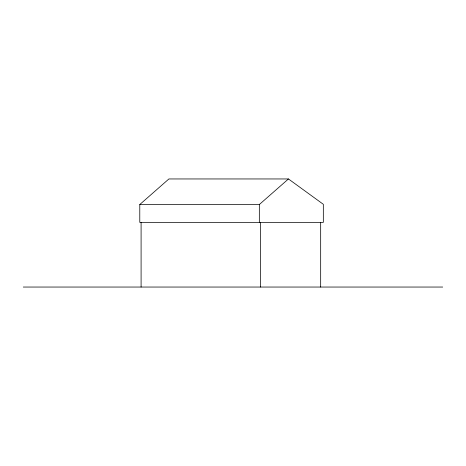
<?xml version="1.0" encoding="UTF-8"?>
<svg xmlns="http://www.w3.org/2000/svg" width="466" height="466" viewBox="0 0 466 466"><rect width="100%" height="100%" fill="white"/><g stroke="black" fill="none" stroke-linecap="round" stroke-linejoin="round"><path stroke-width="0.7" d="M139.783 204.527L168.902 178.956L288.454 178.956L323.328 204.3L323.328 222.381L139.783 222.381L139.783 204.527L259.335 204.527L288.454 178.956M23.3 287.044L442.7 287.044M320.672 222.381L320.672 287.044M260.645 222.381L260.645 287.044M259.335 204.527L259.335 222.381M141.093 222.381L141.093 287.044"/></g></svg>
